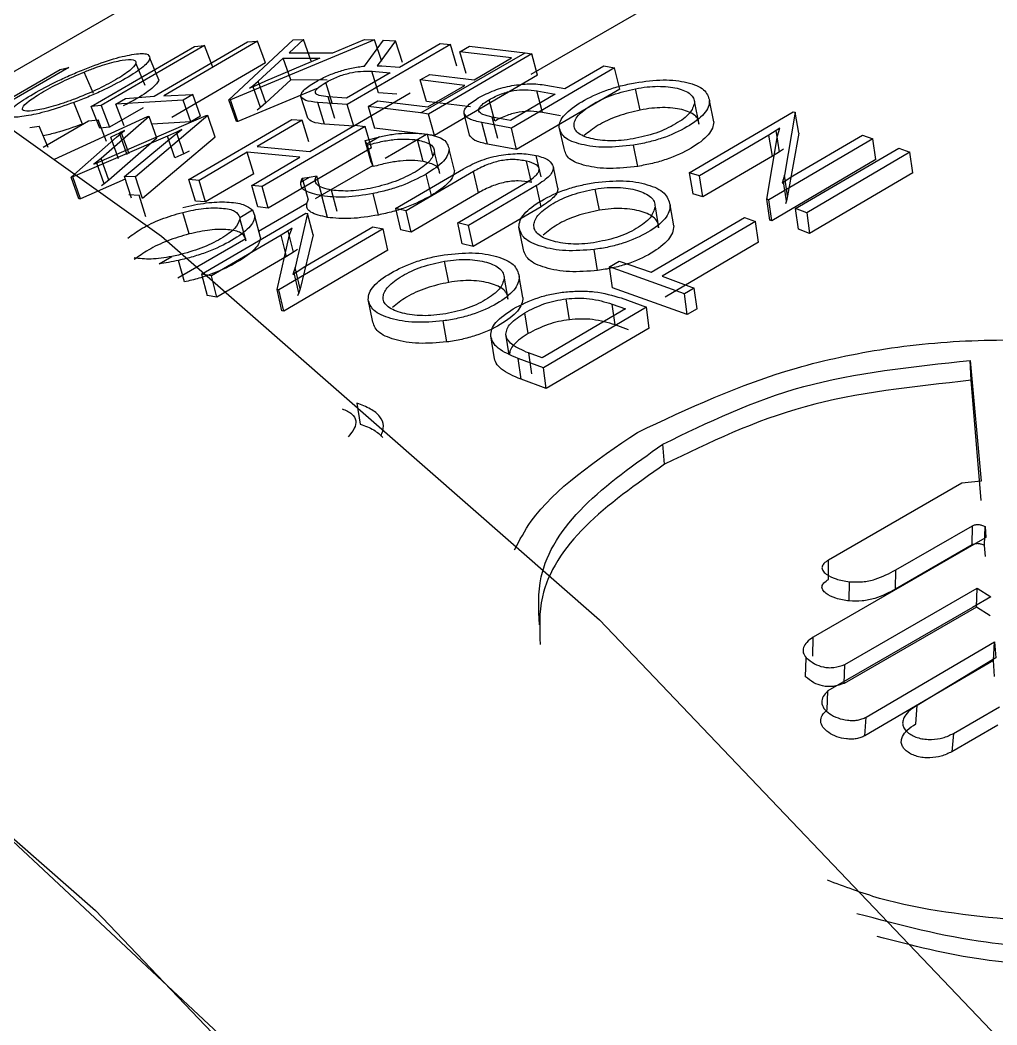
# Model space of a CAD drawing. Header units: millimetres. Extents: x 143 to 484, y 74 to 419.
# Drawn here: x 260.957 to 265.068, y 135.318 to 139.549 of the extents above; entities that cross this region are included whole.
import ezdxf

# ---------------------------------------------------------------- set-up
doc = ezdxf.new("R2010")
doc.units = ezdxf.units.MM

msp = doc.modelspace()

# ---------------------------------------------------------------- linework, layer by layer
at = {"color": 7, "linetype": 'Continuous', "lineweight": 25}
for p, q in [((264.1553, 141.1935), (260.7663, 139.237)), ((264.1223, 139.9066), (263.1071, 139.3205)), ((262.1504, 139.4674), (262.0891, 139.4111)), ((262.1059, 139.4663), (262.1504, 139.4674)), ((262.1827, 139.3761), (262.1504, 139.4674)), ((261.2566, 139.1848), (261.6913, 139.4377)), ((261.7328, 139.4421), (261.2981, 139.1892)), ((261.5211, 139.228), (261.9149, 139.4573)), ((261.9563, 139.4598), (261.5625, 139.2305)), ((261.6913, 139.4377), (261.7328, 139.4421)), ((261.7684, 139.351), (261.7328, 139.4421)), ((261.8362, 139.2128), (262.1059, 139.4663)), ((262.4493, 139.4657), (261.843, 139.2128)), ((261.9149, 139.4573), (261.9563, 139.4598)), ((261.9901, 139.3686), (261.9563, 139.4598)), ((262.2731, 139.4107), (262.4072, 139.4669)), ((262.7686, 139.4465), (262.3342, 139.1929)), ((262.4069, 139.3554), (262.4862, 139.4643)), ((262.4072, 139.4669), (262.4493, 139.4657)), ((262.4791, 139.3744), (262.4493, 139.4657)), ((262.5372, 139.4621), (262.4595, 139.3569)), ((262.4862, 139.4643), (262.5372, 139.4621)), ((262.5664, 139.3709), (262.5372, 139.4621)), ((262.5545, 139.3505), (262.7252, 139.4502)), ((262.7252, 139.4502), (262.7686, 139.4465)), ((262.7959, 139.3555), (262.7686, 139.4465)), ((262.8076, 139.4153), (262.8484, 139.4391)), ((262.8484, 139.4391), (263.0823, 139.4113)), ((261.5408, 139.2974), (261.5038, 139.3884)), ((261.9597, 139.2917), (262.0642, 139.3883)), ((262.2187, 139.3879), (261.9901, 139.2912)), ((262.0642, 139.3883), (262.2187, 139.3879)), ((262.096, 139.297), (262.0642, 139.3883)), ((262.0891, 139.4111), (262.2731, 139.4107)), ((262.6436, 139.158), (263.0823, 139.4113)), ((263.1109, 139.4073), (262.6765, 139.1534)), ((263.0259, 139.3896), (262.8076, 139.4153)), ((262.8342, 139.3242), (262.8076, 139.4153)), ((262.8687, 139.2977), (263.0259, 139.3896)), ((263.0823, 139.4113), (263.1109, 139.4073)), ((263.1354, 139.3165), (263.1109, 139.4073)), ((261.1619, 139.3497), (260.7227, 139.0947)), ((260.8317, 139.171), (261.1252, 139.3412)), ((261.1252, 139.3412), (261.1619, 139.3497)), ((261.4444, 139.3664), (261.4816, 139.2755)), ((261.9901, 139.3686), (261.5963, 139.1393)), ((262.4595, 139.3569), (262.4796, 139.356)), ((262.4796, 139.356), (262.5545, 139.3505)), ((263.4597, 139.3483), (263.0254, 139.0941)), ((263.2501, 139.2605), (263.4148, 139.3569)), ((263.4148, 139.3569), (263.4597, 139.3483)), ((263.4814, 139.258), (263.4597, 139.3483)), ((261.2655, 139.2396), (261.2265, 139.3302)), ((262.515, 139.3275), (262.3316, 139.2204)), ((262.4374, 139.3332), (262.515, 139.3275)), ((262.4656, 139.242), (262.4374, 139.3332)), ((262.6413, 139.2967), (262.6817, 139.3202)), ((262.6817, 139.3202), (262.8687, 139.2977)), ((263.1354, 139.3165), (262.701, 139.0626)), ((262.2108, 139.2622), (261.8742, 139.1215)), ((261.9232, 139.2616), (261.9373, 139.2725)), ((261.9473, 139.2724), (261.9232, 139.2616)), ((261.9373, 139.2725), (261.9597, 139.2917)), ((261.9685, 139.1812), (261.9373, 139.2725)), ((261.9901, 139.2912), (261.9473, 139.2724)), ((261.991, 139.2004), (261.9597, 139.2917)), ((262.096, 139.297), (261.991, 139.2004)), ((262.2493, 139.2966), (262.096, 139.297)), ((262.2725, 139.1946), (262.2434, 139.2858)), ((262.8284, 139.2741), (262.6413, 139.2967)), ((262.6677, 139.2057), (262.6413, 139.2967)), ((262.6731, 139.1834), (262.8284, 139.2741)), ((263.4814, 139.258), (263.0471, 139.0039)), ((263.1706, 139.2751), (263.2501, 139.2605)), ((263.5674, 139.1702), (263.5471, 139.2601)), ((261.3601, 139.1951), (261.4009, 139.2188)), ((261.4009, 139.2188), (261.5211, 139.228)), ((261.5625, 139.2305), (261.6838, 139.2361)), ((261.6838, 139.2361), (261.643, 139.2123)), ((261.7166, 139.1448), (261.6838, 139.2361)), ((262.1679, 139.1364), (262.1388, 139.2276)), ((262.3316, 139.2204), (262.2539, 139.2261)), ((262.2822, 139.1349), (262.2539, 139.2261)), ((262.5994, 139.2407), (262.3615, 139.1018)), ((262.5426, 139.2363), (262.4656, 139.242)), ((262.9549, 139.1232), (262.9313, 139.2138)), ((263.2093, 139.2366), (263.0214, 139.1266)), ((263.1326, 139.2507), (263.2093, 139.2366)), ((263.1553, 139.1603), (263.1326, 139.2507)), ((261.2203, 139.1111), (261.1834, 139.2021)), ((261.2981, 139.1892), (261.2566, 139.1848)), ((261.2925, 139.0938), (261.2566, 139.1848)), ((261.2981, 139.1892), (261.3337, 139.0981)), ((261.4745, 139.18), (261.3337, 139.0981)), ((261.643, 139.2123), (261.3601, 139.1951)), ((261.3952, 139.1039), (261.3601, 139.1951)), ((261.6758, 139.121), (261.643, 139.2123)), ((261.843, 139.2128), (261.8362, 139.2128)), ((261.8674, 139.1215), (261.8362, 139.2128)), ((261.8742, 139.1215), (261.843, 139.2128)), ((261.9685, 139.1812), (261.9544, 139.1703)), ((261.991, 139.2004), (261.9685, 139.1812)), ((262.2391, 139.1113), (262.2109, 139.2024)), ((262.3342, 139.1929), (262.2109, 139.2024)), ((262.3615, 139.1018), (262.3342, 139.1929)), ((262.4227, 139.1845), (262.4635, 139.2083)), ((262.4227, 139.1845), (262.4492, 139.0935)), ((262.6436, 139.158), (262.4227, 139.1845)), ((262.4635, 139.2083), (262.6731, 139.1834)), ((262.8532, 139.1833), (262.6677, 139.2057)), ((263.7956, 139.2004), (263.8139, 139.1109)), ((263.8768, 139.1206), (263.8588, 139.21)), ((261.1025, 138.9627), (261.4931, 139.1429)), ((261.5002, 139.1432), (261.2981, 138.9661)), ((261.322, 138.9665), (261.7406, 139.1471)), ((261.7476, 139.147), (261.4423, 138.8886)), ((261.4931, 139.1429), (261.5002, 139.1432)), ((261.5332, 139.0519), (261.5002, 139.1432)), ((261.6669, 138.8772), (262.1014, 139.1308)), ((261.7166, 139.1448), (261.6758, 139.121)), ((261.7406, 139.1471), (261.7476, 139.147)), ((261.7786, 139.0557), (261.7476, 139.147)), ((262.1014, 139.1308), (262.1449, 139.1276)), ((262.6765, 139.1534), (262.6436, 139.158)), ((262.701, 139.0626), (262.6765, 139.1534)), ((262.8493, 139.0649), (262.8258, 139.1555)), ((263.0214, 139.1266), (262.9446, 139.1408)), ((262.9673, 139.0503), (262.9446, 139.1408)), ((263.2314, 139.1463), (263.1553, 139.1603)), ((263.7732, 138.9059), (264.2117, 139.1631)), ((264.2193, 139.1608), (264.1741, 138.8964)), ((264.2117, 139.1631), (264.2193, 139.1608)), ((264.235, 139.0722), (264.2193, 139.1608)), ((260.9975, 139.0973), (261.038, 139.1027)), ((261.0747, 139.0117), (261.038, 139.1027)), ((261.0542, 139.0142), (261.2445, 139.1249)), ((261.2445, 139.1249), (261.2856, 139.1283)), ((261.3203, 139.0371), (261.2856, 139.1283)), ((261.3337, 139.0981), (261.2925, 139.0938)), ((261.6758, 139.121), (261.5118, 139.111)), ((261.601, 139.0599), (261.6375, 139.0876)), ((261.6375, 139.0876), (261.615, 139.0771)), ((261.8742, 139.1215), (261.8674, 139.1215)), ((262.1449, 139.1276), (261.9547, 139.0166)), ((262.4102, 139.1015), (261.9758, 138.8477)), ((262.1727, 139.0365), (262.1449, 139.1276)), ((262.1761, 138.9955), (262.3663, 139.1066)), ((262.3615, 139.1018), (262.2391, 139.1113)), ((262.3663, 139.1066), (262.4102, 139.1015)), ((262.4358, 139.0106), (262.4102, 139.1015)), ((262.6683, 139.0672), (262.4492, 139.0935)), ((262.9238, 139.0269), (262.9011, 139.1174)), ((263.0254, 139.0941), (262.9011, 139.1174)), ((263.0471, 139.0039), (263.0254, 139.0941)), ((263.2465, 139.0078), (263.226, 139.0978)), ((264.1552, 139.0944), (264.1388, 139.0833)), ((264.1452, 139.0614), (264.1552, 139.0944)), ((261.1719, 138.8881), (261.3624, 139.0566)), ((261.5769, 139.06), (261.179, 138.8882)), ((261.5332, 139.0519), (261.3302, 138.8749)), ((261.3753, 139.073), (261.3385, 139.0556)), ((261.3716, 138.9644), (261.3385, 139.0556)), ((261.3624, 139.0566), (261.3969, 139.0837)), ((261.3828, 139.0769), (261.3753, 139.073)), ((261.4084, 138.9818), (261.3753, 139.073)), ((261.3969, 139.0837), (261.3828, 139.0769)), ((261.4159, 138.9856), (261.3828, 139.0769)), ((261.3964, 138.8898), (261.601, 139.0599)), ((261.7786, 139.0557), (261.4722, 138.7973)), ((261.615, 139.0771), (261.5769, 139.06)), ((261.6081, 138.9688), (261.5769, 139.06)), ((261.6461, 138.9858), (261.615, 139.0771)), ((262.4094, 139.0417), (262.4696, 139.0575)), ((262.4696, 139.0575), (262.4166, 139.027)), ((262.6683, 139.0672), (262.4942, 138.9667)), ((262.6535, 138.9537), (262.6299, 139.0443)), ((262.701, 139.0626), (262.6683, 139.0672)), ((262.6949, 138.9779), (262.6713, 139.0685)), ((264.109, 139.0645), (263.8161, 138.8927)), ((264.1, 138.7947), (264.1452, 139.0614)), ((264.5464, 139.0493), (264.1079, 138.7919)), ((264.1388, 139.0833), (264.109, 139.0645)), ((264.1244, 138.976), (264.109, 139.0645)), ((264.1541, 138.9948), (264.1388, 139.0833)), ((264.235, 139.0722), (264.1877, 138.8084)), ((264.2096, 138.8927), (264.5025, 139.0646)), ((264.5025, 139.0646), (264.5464, 139.0493)), ((264.5593, 138.9616), (264.5464, 139.0493)), ((261.9547, 139.0166), (262.1761, 138.9955)), ((262.4358, 139.0106), (262.0014, 138.7568)), ((262.4166, 139.027), (262.4094, 139.0417)), ((262.4344, 138.9509), (262.4094, 139.0417)), ((262.4188, 139.0225), (262.4166, 139.027)), ((262.4435, 138.9317), (262.4188, 139.0225)), ((262.7853, 138.9154), (262.7629, 139.0057)), ((263.0471, 139.0039), (262.9238, 139.0269)), ((263.5567, 138.933), (263.5387, 139.0224)), ((264.1706, 139.0058), (264.1541, 138.9948)), ((264.2212, 138.7552), (264.6554, 139.0102)), ((264.6554, 139.0102), (264.7027, 138.9927)), ((261.2981, 138.9661), (261.2794, 138.9507)), ((261.2871, 138.9508), (261.322, 138.9665)), ((261.3302, 138.8749), (261.2981, 138.9661)), ((261.6461, 138.9858), (261.6081, 138.9688)), ((261.6686, 138.9963), (261.6461, 138.9858)), ((261.9132, 138.9924), (261.7105, 138.874)), ((262.1346, 138.9713), (261.9132, 138.9924)), ((261.941, 138.9012), (261.9132, 138.9924)), ((261.9319, 138.8529), (262.1346, 138.9713)), ((262.7233, 138.903), (262.7007, 138.9934)), ((263.1498, 138.8891), (263.1299, 138.9789)), ((264.1244, 138.976), (263.8314, 138.8041)), ((264.5593, 138.9616), (264.1208, 138.7041)), ((264.1541, 138.9948), (264.1244, 138.976)), ((264.7027, 138.9927), (264.2686, 138.7377)), ((264.7144, 138.9054), (264.7027, 138.9927)), ((261.2675, 138.9418), (261.2871, 138.9508)), ((261.2794, 138.9507), (261.2675, 138.9418)), ((261.3114, 138.8594), (261.2794, 138.9507)), ((262.2007, 138.7973), (262.4413, 138.9362)), ((262.4413, 138.9362), (262.4344, 138.9509)), ((262.4413, 138.9362), (262.4435, 138.9317)), ((262.5373, 138.7553), (262.8236, 138.9228)), ((263.109, 138.8652), (263.0891, 138.955)), ((263.2206, 138.8406), (263.2016, 138.9302)), ((261.179, 138.8882), (261.1719, 138.8881)), ((261.2039, 138.7968), (261.1719, 138.8881)), ((261.211, 138.7969), (261.179, 138.8882)), ((261.4, 138.8787), (261.211, 138.7969)), ((261.3302, 138.8749), (261.3114, 138.8594)), ((261.4266, 138.7986), (261.3964, 138.8898)), ((261.4423, 138.8886), (261.3964, 138.8898)), ((261.4722, 138.7973), (261.4423, 138.8886)), ((261.7105, 138.874), (261.6669, 138.8772)), ((261.695, 138.786), (261.6669, 138.8772)), ((261.941, 138.9012), (261.7382, 138.7829)), ((262.1388, 138.8666), (262.1759, 138.888)), ((262.1388, 138.8666), (262.1446, 138.8826)), ((262.1446, 138.8826), (262.1759, 138.888)), ((262.1446, 138.8826), (262.1695, 138.7918)), ((262.1759, 138.888), (262.2041, 138.8929)), ((262.2041, 138.8929), (262.2287, 138.8021)), ((262.8655, 138.9114), (262.5825, 138.7457)), ((262.6885, 138.8098), (262.6666, 138.9001)), ((262.8863, 138.8214), (262.8655, 138.9114)), ((263.8161, 138.8927), (263.7732, 138.9059)), ((263.7732, 138.9059), (263.7889, 138.8173)), ((263.8314, 138.8041), (263.8161, 138.8927)), ((264.1693, 138.8762), (264.1649, 138.8628)), ((264.1741, 138.8964), (264.1693, 138.8762)), ((264.1827, 138.7883), (264.1693, 138.8762)), ((264.1877, 138.8084), (264.1741, 138.8964)), ((264.1818, 138.8745), (264.2096, 138.8927)), ((264.7144, 138.9054), (264.2803, 138.6504)), ((261.3114, 138.8594), (261.2996, 138.8505)), ((261.7382, 138.7829), (261.7105, 138.874)), ((261.9579, 138.7619), (261.9319, 138.8529)), ((261.9758, 138.8477), (261.9319, 138.8529)), ((262.0014, 138.7568), (261.9758, 138.8477)), ((262.2921, 138.7423), (262.2685, 138.8329)), ((262.7995, 138.6957), (263.0825, 138.8615)), ((263.1312, 138.8521), (262.845, 138.6844)), ((263.1498, 138.7626), (263.1312, 138.8521)), ((263.3954, 138.7485), (263.3782, 138.8376)), ((264.1649, 138.8628), (264.1757, 138.8704)), ((264.1757, 138.8704), (264.1818, 138.8745)), ((261.211, 138.7969), (261.2039, 138.7968)), ((261.4152, 138.814), (261.4582, 138.8118)), ((261.487, 138.7206), (261.4582, 138.8118)), ((262.1637, 138.7759), (262.1695, 138.7918)), ((262.2506, 138.7181), (262.227, 138.8087)), ((262.4651, 138.7281), (262.4428, 138.8184)), ((262.8863, 138.8214), (262.6033, 138.6557)), ((263.8314, 138.8041), (263.7889, 138.8173)), ((264.1079, 138.7919), (264.1, 138.7947)), ((264.113, 138.7069), (264.1, 138.7947)), ((264.1208, 138.7041), (264.1079, 138.7919)), ((264.1877, 138.8084), (264.1827, 138.7883)), ((261.7382, 138.7829), (261.695, 138.786)), ((261.8819, 138.7183), (261.9355, 138.7492)), ((261.9355, 138.7492), (261.9445, 138.7239)), ((262.0014, 138.7568), (261.9579, 138.7619)), ((262.1637, 138.7759), (261.9602, 138.6584)), ((262.5825, 138.7457), (262.5373, 138.7553)), ((262.5373, 138.7553), (262.5584, 138.6652)), ((263.1498, 138.7626), (262.8636, 138.5949)), ((263.6296, 138.7629), (263.6448, 138.6744)), ((263.7081, 138.6822), (263.6932, 138.7706)), ((264.1827, 138.7883), (264.1782, 138.7749)), ((264.2333, 138.6678), (264.2212, 138.7552)), ((264.2686, 138.7377), (264.2212, 138.7552)), ((261.6681, 138.6483), (261.6415, 138.7393)), ((261.7213, 138.4792), (262.16, 138.7358)), ((261.8819, 138.7183), (261.8822, 138.7104)), ((261.8822, 138.7104), (261.9069, 138.6196)), ((261.9689, 138.6332), (261.9445, 138.7239)), ((262.1673, 138.7345), (262.1145, 138.5073)), ((262.16, 138.7358), (262.1673, 138.7345)), ((262.1905, 138.644), (262.1673, 138.7345)), ((262.6033, 138.6557), (262.5825, 138.7457)), ((263.6132, 138.4867), (264.0065, 138.7177)), ((264.0065, 138.7177), (264.0529, 138.7011)), ((264.1208, 138.7041), (264.113, 138.7069)), ((264.2686, 138.7377), (264.2803, 138.6504)), ((262.4849, 138.6696), (262.0463, 138.4128)), ((262.1022, 138.6728), (262.0857, 138.662)), ((262.0913, 138.6442), (262.1022, 138.6728)), ((262.1492, 138.5072), (262.4422, 138.6788)), ((262.4422, 138.6788), (262.4849, 138.6696)), ((262.5055, 138.5796), (262.4849, 138.6696)), ((262.6033, 138.6557), (262.5584, 138.6652)), ((262.8185, 138.6061), (262.7995, 138.6957)), ((262.845, 138.6844), (262.7995, 138.6957)), ((262.8636, 138.5949), (262.845, 138.6844)), ((263.0741, 138.5878), (263.0567, 138.677)), ((264.0529, 138.7011), (263.6595, 138.4701)), ((264.0653, 138.6135), (264.0529, 138.7011)), ((264.2803, 138.6504), (264.2333, 138.6678)), ((261.9067, 138.6276), (261.621, 138.4626)), ((262.0559, 138.6435), (261.7629, 138.4721)), ((261.9069, 138.6196), (261.9067, 138.6276)), ((262.0386, 138.4145), (262.0913, 138.6442)), ((262.0857, 138.662), (262.0559, 138.6435)), ((262.0788, 138.553), (262.0559, 138.6435)), ((262.1086, 138.5715), (262.0857, 138.662)), ((262.1905, 138.644), (262.1356, 138.4172)), ((262.5055, 138.5796), (262.0668, 138.3228)), ((262.1251, 138.5823), (262.1086, 138.5715)), ((262.8636, 138.5949), (262.8185, 138.6061)), ((263.388, 138.4944), (263.3732, 138.5828)), ((264.0653, 138.6135), (263.672, 138.3826)), ((261.5428, 138.5225), (261.5962, 138.5534)), ((261.6237, 138.5593), (261.5962, 138.5534)), ((261.6487, 138.4461), (261.6243, 138.5368)), ((262.0788, 138.553), (261.7857, 138.3816)), ((262.1086, 138.5715), (262.0788, 138.553)), ((262.1145, 138.5073), (262.1092, 138.4898)), ((262.1356, 138.4172), (262.1145, 138.5073)), ((262.1214, 138.4894), (262.1492, 138.5072)), ((262.7615, 138.4444), (262.7437, 138.5336)), ((263.4373, 138.5096), (263.478, 138.5335)), ((263.4511, 138.4215), (263.4373, 138.5096)), ((263.7542, 138.396), (263.4373, 138.5096)), ((263.478, 138.5335), (263.6132, 138.4867)), ((261.7629, 138.4721), (261.7213, 138.4792)), ((261.7213, 138.4792), (261.7445, 138.3887)), ((261.7857, 138.3816), (261.7629, 138.4721)), ((262.1092, 138.4898), (262.1045, 138.478)), ((262.1045, 138.478), (262.1153, 138.4854)), ((262.1301, 138.3997), (262.1092, 138.4898)), ((262.1153, 138.4854), (262.1214, 138.4894)), ((262.9946, 138.4617), (263.0103, 138.373)), ((263.0736, 138.3811), (263.0581, 138.4697)), ((263.6595, 138.4701), (263.795, 138.4199)), ((262.0463, 138.4128), (262.0386, 138.4145)), ((262.0592, 138.3245), (262.0386, 138.4145)), ((262.0668, 138.3228), (262.0463, 138.4128)), ((262.1356, 138.4172), (262.1301, 138.3997)), ((263.7655, 138.3088), (263.4511, 138.4215)), ((263.795, 138.4199), (263.7542, 138.396)), ((263.8063, 138.3328), (263.795, 138.4199)), ((261.7857, 138.3816), (261.7445, 138.3887)), ((262.1301, 138.3997), (262.1253, 138.3879)), ((262.4402, 138.2834), (262.4223, 138.3727)), ((263.2689, 138.2872), (263.2553, 138.3752)), ((263.4871, 138.3787), (263.5939, 138.3394)), ((263.7655, 138.3088), (263.7542, 138.396)), ((262.0668, 138.3228), (262.0592, 138.3245)), ((263.506, 138.3324), (263.1547, 138.1261)), ((263.5939, 138.3394), (263.1598, 138.0844)), ((263.4488, 138.3532), (263.506, 138.3324)), ((263.4612, 138.2657), (263.4488, 138.3532)), ((263.6055, 138.2522), (263.5939, 138.3394)), ((263.8063, 138.3328), (263.7655, 138.3088)), ((263.0957, 138.2287), (263.0817, 138.3168)), ((262.7535, 138.1934), (262.7381, 138.282)), ((263.6055, 138.2522), (263.1713, 137.9972)), ((263.518, 138.245), (263.4612, 138.2657)), ((262.9523, 138.1311), (262.9384, 138.2192)), ((263.0159, 138.1387), (263.0023, 138.2267)), ((263.0655, 138.0362), (263.053, 138.1238)), ((263.1598, 138.0844), (263.053, 138.1238)), ((263.1547, 138.1261), (263.0975, 138.147)), ((263.0975, 138.147), (263.1099, 138.0594)), ((264.9565, 138.1156), (265.0021, 137.607)), ((264.9602, 138.0319), (264.9565, 138.1156)), ((263.1713, 137.9972), (263.1598, 138.0844)), ((263.1713, 137.9972), (263.0655, 138.0362)), ((265.0019, 137.5255), (264.9602, 138.0319)), ((262.3749, 137.936), (262.3891, 137.8478)), ((263.6697, 137.6782), (263.6631, 137.7633)), ((265.0021, 137.607), (264.9204, 137.5989)), ((264.9204, 137.5989), (264.3596, 137.2752)), ((264.6427, 137.2335), (264.9656, 137.4194)), ((264.9642, 137.3386), (264.9656, 137.4194)), ((265.0169, 137.3358), (265.0185, 137.4165)), ((265.0185, 137.4165), (265.0225, 137.3705)), ((265.0174, 137.3673), (264.2952, 136.9508)), ((265.0225, 137.3705), (265.0174, 137.3673)), ((264.9642, 137.3386), (264.6413, 137.1527)), ((265.0205, 137.29), (265.0169, 137.3358)), ((264.3597, 137.1935), (264.3596, 137.2752)), ((264.6413, 137.1527), (264.6427, 137.2335)), ((264.4469, 137.1028), (264.4478, 137.1839)), ((264.4286, 136.8354), (264.9854, 137.1565)), ((264.9822, 137.0768), (264.9854, 137.1565)), ((264.9854, 137.1565), (265.0434, 137.1197)), ((265.0434, 137.1197), (264.9663, 137.0753)), ((264.9663, 137.0753), (264.3574, 136.7237)), ((264.9822, 137.0768), (264.4254, 136.7557)), ((265.0396, 137.0404), (264.9822, 137.0768)), ((264.2932, 136.8703), (264.2952, 136.9508)), ((264.5182, 136.6136), (265.0586, 136.9306)), ((265.0536, 136.8521), (265.0586, 136.9306)), ((265.0586, 136.9306), (265.064, 136.8627)), ((264.263, 136.7835), (264.2654, 136.8637)), ((265.0536, 136.8521), (264.5131, 136.5351)), ((265.064, 136.8627), (264.7323, 136.6631)), ((265.0585, 136.7844), (265.0536, 136.8521)), ((264.4254, 136.7557), (264.4286, 136.8354)), ((264.3537, 136.6443), (264.3574, 136.7237)), ((264.7267, 136.585), (264.7323, 136.6631)), ((264.8857, 136.5451), (265.0799, 136.6572)), ((264.5131, 136.5351), (264.5182, 136.6136)), ((265.073, 136.5799), (264.8788, 136.4678)), ((264.8857, 136.5451), (264.8788, 136.4678))]:
    msp.add_line(p, q, dxfattribs=at)
at = {"color": 7, "linetype": 'Continuous', "lineweight": 25, "flags": 128}
for points in [[(270.9619, 114.7077), (270.8358, 116.9572), (270.4595, 119.3123), (269.8398, 121.7309), (268.9877, 124.1699), (267.9186, 126.5856), (266.6513, 128.9352), (265.2086, 131.1765), (263.6163, 133.2696), (261.9026, 135.1772), (260.0982, 136.8651), (258.2354, 138.3034), (256.3473, 139.4663), (254.4676, 140.333), (252.6298, 140.8882), (250.8669, 141.1219), (249.2102, 141.0299), (248.8652, 140.9664)], [(259.6612, 139.9904), (261.5525, 138.6389), (263.3965, 137.0236), (265.1596, 135.1739), (266.81, 133.1232), (268.3176, 130.9088), (269.6551, 128.5709), (270.7983, 126.1518), (271.7265, 123.6954), (272.4227, 121.2463), (272.8745, 118.8489), (273.0734, 116.5466), (273.0161, 114.3813), (272.7035, 112.3922), (272.1412, 110.6154), (271.3395, 109.0832), (270.3129, 107.8232), (269.0801, 106.8584), (268.9403, 106.7754)], [(257.5399, 138.7657), (259.4312, 137.4143), (261.2751, 135.799), (263.0383, 133.9493), (264.6886, 131.8986), (266.1963, 129.6842), (267.5338, 127.3463), (268.677, 124.9272), (269.6052, 122.4708), (270.3014, 120.0217), (270.7531, 117.6242), (270.9521, 115.322), (270.8948, 113.1567), (270.5821, 111.1676), (270.0199, 109.3908), (269.2182, 107.8585), (268.1916, 106.5986), (266.9588, 105.6338), (266.819, 105.5508)]]:
    msp.add_lwpolyline(points, dxfattribs=at)
at = {"color": 7, "linetype": 'Continuous', "lineweight": 25}
msp.add_arc((235.8456, 110.8071), 30.9078, 2.69159, 55.62306, dxfattribs=at)
for points, knots in [([(261.5038, 139.3884), (261.5017, 139.3832), (261.4975, 139.3729), (261.4693, 139.3454), (261.4052, 139.3031), (261.3189, 139.2582), (261.2417, 139.2244), (261.203, 139.2096), (261.1834, 139.2021)], [0, 0, 0, 0, 0.126612, 0.248789, 0.500282, 0.754019, 0.875515, 1, 1, 1, 1]), ([(261.2265, 139.3302), (261.2419, 139.3362), (261.2721, 139.348), (261.3297, 139.3673), (261.3905, 139.382), (261.4314, 139.3842), (261.4456, 139.3769), (261.4448, 139.37), (261.4444, 139.3664)], [0, 0, 0, 0, 0.125602, 0.247537, 0.500012, 0.75245, 0.874362, 1, 1, 1, 1]), ([(261.2296, 139.3428), (261.2671, 139.3569), (261.343, 139.3855), (261.4322, 139.4063), (261.4967, 139.4111), (261.5015, 139.3959), (261.5038, 139.3884)], [0, 0, 0, 0, 0.247123, 0.499988, 0.752615, 1, 1, 1, 1]), ([(260.9091, 139.1566), (260.9114, 139.1613), (260.916, 139.1705), (260.9447, 139.1963), (261.0091, 139.2376), (261.0951, 139.2834), (261.1718, 139.3189), (261.2101, 139.3348), (261.2296, 139.3428)], [0, 0, 0, 0, 0.126805, 0.249029, 0.500262, 0.75368, 0.875238, 1, 1, 1, 1]), ([(261.4444, 139.3664), (261.4383, 139.3573), (261.4257, 139.3388), (261.3616, 139.2976), (261.2803, 139.2543), (261.2168, 139.2286), (261.1857, 139.216)], [0, 0, 0, 0, 0.245469, 0.500012, 0.75437, 1, 1, 1, 1]), ([(262.1986, 139.2878), (262.2142, 139.2963), (262.2437, 139.3123), (262.2981, 139.3333), (262.3547, 139.3485), (262.3888, 139.353), (262.4069, 139.3554)], [0, 0, 0, 0, 0.2634421, 0.4990229, 0.735135, 1, 1, 1, 1]), ([(261.1857, 139.216), (261.1701, 139.2103), (261.1393, 139.199), (261.0807, 139.1807), (261.0194, 139.1668), (260.9785, 139.164), (260.9661, 139.171), (260.9667, 139.183), (260.9899, 139.2072), (261.0522, 139.2467), (261.1335, 139.2905), (261.1958, 139.3171), (261.2265, 139.3302)], [0, 0, 0, 0, 0.062953, 0.124056, 0.250824, 0.377875, 0.438947, 0.501811, 0.623452, 0.750968, 0.877296, 1, 1, 1, 1]), ([(262.2434, 139.2858), (262.2515, 139.2903), (262.2668, 139.2988), (262.2927, 139.3103), (262.3189, 139.3196), (262.3528, 139.3287), (262.3956, 139.3345), (262.4224, 139.3337), (262.4374, 139.3332)], [0, 0, 0, 0, 0.142053, 0.268046, 0.384287, 0.498707, 0.720428, 1, 1, 1, 1]), ([(261.5408, 139.2974), (261.5386, 139.2922), (261.5343, 139.282), (261.5053, 139.2544), (261.4583, 139.2215), (261.4071, 139.1957), (261.3911, 139.1877)], [0, 0, 0, 0, 0.203822, 0.401965, 0.813614, 1, 1, 1, 1]), ([(262.1388, 139.2276), (262.1389, 139.2315), (262.1391, 139.2393), (262.1544, 139.2594), (262.1806, 139.2763), (262.1986, 139.2878)], [0, 0, 0, 0, 0.240376, 0.478931, 1, 1, 1, 1]), ([(262.2539, 139.2261), (262.2404, 139.2275), (262.2161, 139.2299), (262.1993, 139.2392), (262.1997, 139.2502), (262.2103, 139.2647), (262.2298, 139.2771), (262.2434, 139.2858)], [0, 0, 0, 0, 0.280172, 0.50188, 0.616142, 0.732498, 1, 1, 1, 1]), ([(262.8856, 139.221), (262.9071, 139.2323), (262.9385, 139.2487), (262.9898, 139.2654), (263.0149, 139.2707), (263.0274, 139.2734)], [0, 0, 0, 0, 0.520742, 0.759624, 1, 1, 1, 1]), ([(262.9313, 139.2138), (262.9476, 139.2224), (262.9709, 139.2347), (263.0087, 139.2467), (263.0437, 139.2541), (263.0886, 139.2568), (263.1168, 139.2529), (263.1326, 139.2507)], [0, 0, 0, 0, 0.268401, 0.384646, 0.498157, 0.720141, 1, 1, 1, 1]), ([(263.0274, 139.2734), (263.0526, 139.2767), (263.1072, 139.2839), (263.1485, 139.2782), (263.1706, 139.2751)], [0, 0, 0, 0, 0.461765, 1, 1, 1, 1]), ([(263.226, 139.0978), (263.227, 139.1064), (263.229, 139.1233), (263.2541, 139.16), (263.3168, 139.2064), (263.4044, 139.2475), (263.4845, 139.2726), (263.5254, 139.2809), (263.5461, 139.2852)], [0, 0, 0, 0, 0.126805, 0.249029, 0.500262, 0.75368, 0.875238, 1, 1, 1, 1]), ([(263.5371, 139.0489), (263.5205, 139.0465), (263.4877, 139.0416), (263.4242, 139.0393), (263.3558, 139.048), (263.3076, 139.0679), (263.29, 139.0907), (263.2862, 139.1161), (263.3053, 139.1528), (263.3662, 139.1965), (263.4488, 139.2367), (263.5147, 139.2524), (263.5471, 139.2601)], [0, 0, 0, 0, 0.062953, 0.124056, 0.250824, 0.377875, 0.438947, 0.501811, 0.623452, 0.750968, 0.877296, 1, 1, 1, 1]), ([(263.5461, 139.2852), (263.5865, 139.2906), (263.6681, 139.3016), (263.7683, 139.2885), (263.8434, 139.2594), (263.8537, 139.2263), (263.8588, 139.21)], [0, 0, 0, 0, 0.247123, 0.499988, 0.752615, 1, 1, 1, 1]), ([(263.5471, 139.2601), (263.5635, 139.2628), (263.5959, 139.2682), (263.6586, 139.2717), (263.7266, 139.2641), (263.7745, 139.2439), (263.7936, 139.2207), (263.7949, 139.2072), (263.7956, 139.2004)], [0, 0, 0, 0, 0.125602, 0.247537, 0.500012, 0.75245, 0.874362, 1, 1, 1, 1]), ([(262.2109, 139.2024), (262.1915, 139.2043), (262.1557, 139.2077), (262.1441, 139.2214), (262.1388, 139.2276)], [0, 0, 0, 0, 0.5395784, 1, 1, 1, 1]), ([(262.8258, 139.1555), (262.8258, 139.1602), (262.8258, 139.1695), (262.8412, 139.1918), (262.8676, 139.2091), (262.8856, 139.221)], [0, 0, 0, 0, 0.238816, 0.477074, 1, 1, 1, 1]), ([(262.9446, 139.1408), (262.9304, 139.1438), (262.905, 139.1494), (262.8872, 139.1625), (262.8873, 139.1756), (262.8978, 139.192), (262.9176, 139.2048), (262.9313, 139.2138)], [0, 0, 0, 0, 0.2799101, 0.5018288, 0.6158231, 0.7321818, 1, 1, 1, 1]), ([(261.1834, 139.2021), (261.1455, 139.1889), (261.0687, 139.1623), (260.979, 139.1429), (260.9149, 139.1369), (260.911, 139.1501), (260.9091, 139.1566)], [0, 0, 0, 0, 0.246818, 0.499992, 0.753183, 1, 1, 1, 1]), ([(263.7956, 139.2004), (263.7911, 139.1857), (263.782, 139.156), (263.7191, 139.1108), (263.6367, 139.0709), (263.5699, 139.0561), (263.5371, 139.0489)], [0, 0, 0, 0, 0.245469, 0.500012, 0.75437, 1, 1, 1, 1]), ([(263.8588, 139.21), (263.8578, 139.2008), (263.8559, 139.1829), (263.831, 139.1445), (263.7684, 139.0972), (263.6807, 139.057), (263.6004, 139.0335), (263.5594, 139.0261), (263.5387, 139.0224)], [0, 0, 0, 0, 0.126612, 0.248789, 0.500282, 0.754019, 0.875515, 1, 1, 1, 1]), ([(263.8139, 139.1109), (263.8133, 139.1177), (263.8122, 139.1312), (263.7934, 139.1543), (263.7459, 139.1744), (263.6783, 139.1819), (263.6159, 139.1783), (263.5838, 139.1729), (263.5674, 139.1702)], [0, 0, 0, 0, 0.125862, 0.247811, 0.49996, 0.75214, 0.874135, 1, 1, 1, 1]), ([(262.2391, 139.1113), (262.2199, 139.1131), (262.1844, 139.1166), (262.1731, 139.1301), (262.1679, 139.1364)], [0, 0, 0, 0, 0.539217, 1, 1, 1, 1]), ([(262.9011, 139.1174), (262.881, 139.1217), (262.8437, 139.1296), (262.8314, 139.1473), (262.8258, 139.1555)], [0, 0, 0, 0, 0.538557, 1, 1, 1, 1]), ([(263.1553, 139.1603), (263.1396, 139.1624), (263.1116, 139.1663), (263.067, 139.1636), (263.0321, 139.1561), (262.9945, 139.1441), (262.9712, 139.1318), (262.9549, 139.1232)], [0, 0, 0, 0, 0.278895, 0.50044, 0.613519, 0.729919, 1, 1, 1, 1]), ([(263.5674, 139.1702), (263.5356, 139.1624), (263.4702, 139.1465), (263.3856, 139.1067), (263.3495, 139.0772), (263.3316, 139.0625)], [0, 0, 0, 0, 0.323087, 0.663314, 1, 1, 1, 1]), ([(261.2203, 139.1111), (261.1819, 139.0975), (261.1185, 139.0751), (261.0725, 139.0657), (261.0544, 139.062)], [0, 0, 0, 0, 0.606947, 1, 1, 1, 1]), ([(263.5387, 139.0224), (263.4981, 139.0179), (263.416, 139.0089), (263.3156, 139.0233), (263.2406, 139.0512), (263.2308, 139.0824), (263.226, 139.0978)], [0, 0, 0, 0, 0.246818, 0.499992, 0.753183, 1, 1, 1, 1]), ([(263.8768, 139.1206), (263.8758, 139.1116), (263.8737, 139.0938), (263.8483, 139.0554), (263.7862, 139.0082), (263.6989, 138.9678), (263.6187, 138.9443), (263.5776, 138.9368), (263.5567, 138.933)], [0, 0, 0, 0, 0.125259, 0.247028, 0.500007, 0.752822, 0.874635, 1, 1, 1, 1]), ([(262.4188, 139.0225), (262.4383, 139.0277), (262.4766, 139.0381), (262.5331, 139.0467), (262.5857, 139.0494), (262.6148, 139.046), (262.6299, 139.0443)], [0, 0, 0, 0, 0.252239, 0.492808, 0.737138, 1, 1, 1, 1]), ([(262.4696, 139.0575), (262.4877, 139.0612), (262.5241, 139.0686), (262.5968, 139.0758), (262.641, 139.0715), (262.6713, 139.0685)], [0, 0, 0, 0, 0.237639, 0.477276, 1, 1, 1, 1]), ([(262.6299, 139.0443), (262.6506, 139.0391), (262.6812, 139.0315), (262.6992, 139.0114), (262.7002, 138.9995), (262.7007, 138.9934)], [0, 0, 0, 0, 0.508002, 0.751127, 1, 1, 1, 1]), ([(262.6713, 139.0685), (262.6977, 139.0623), (262.7497, 139.0499), (262.7586, 139.0203), (262.7629, 139.0057)], [0, 0, 0, 0, 0.507292, 1, 1, 1, 1]), ([(262.9238, 139.0269), (262.9038, 139.0312), (262.8668, 139.0391), (262.8549, 139.0568), (262.8493, 139.0649)], [0, 0, 0, 0, 0.538184, 1, 1, 1, 1]), ([(262.7629, 139.0057), (262.7617, 138.9976), (262.7593, 138.9815), (262.7343, 138.9453), (262.6939, 138.9183), (262.6666, 138.9001)], [0, 0, 0, 0, 0.249335, 0.492536, 1, 1, 1, 1]), ([(263.5567, 138.933), (263.5164, 138.9285), (263.4347, 138.9194), (263.3349, 138.9336), (263.2605, 138.9614), (263.2511, 138.9924), (263.2465, 139.0078)], [0, 0, 0, 0, 0.247081, 0.500015, 0.752909, 1, 1, 1, 1]), ([(262.7007, 138.9934), (262.696, 138.98), (262.6863, 138.9525), (262.6422, 138.9237), (262.6197, 138.909)], [0, 0, 0, 0, 0.488857, 1, 1, 1, 1]), ([(262.8236, 138.9228), (262.8477, 138.9355), (262.8828, 138.9539), (262.9401, 138.9721), (262.9681, 138.9778), (262.9821, 138.9807)], [0, 0, 0, 0, 0.524336, 0.762921, 1, 1, 1, 1]), ([(263.0891, 138.955), (263.0714, 138.9581), (263.0462, 138.9625), (263.0056, 138.9607), (262.9769, 138.9563), (262.9486, 138.949), (262.9089, 138.9349), (262.8834, 138.9211), (262.8655, 138.9114)], [0, 0, 0, 0, 0.273993, 0.390713, 0.501274, 0.608495, 0.724491, 1, 1, 1, 1]), ([(262.9821, 138.9807), (263.0087, 138.9838), (263.0648, 138.9905), (263.1074, 138.9829), (263.1299, 138.9789)], [0, 0, 0, 0, 0.474081, 1, 1, 1, 1]), ([(263.1299, 138.9789), (263.1497, 138.9732), (263.1874, 138.9624), (263.1971, 138.9405), (263.2016, 138.9302)], [0, 0, 0, 0, 0.526652, 1, 1, 1, 1]), ([(262.6535, 138.9537), (262.6385, 138.9554), (262.6097, 138.9587), (262.5573, 138.956), (262.501, 138.9473), (262.463, 138.937), (262.4435, 138.9317)], [0, 0, 0, 0, 0.262347, 0.506407, 0.747115, 1, 1, 1, 1]), ([(262.7233, 138.903), (262.7229, 138.909), (262.722, 138.921), (262.7043, 138.941), (262.674, 138.9486), (262.6535, 138.9537)], [0, 0, 0, 0, 0.2493487, 0.4925665, 1, 1, 1, 1]), ([(263.0825, 138.8615), (263.0984, 138.8717), (263.1211, 138.8861), (263.1378, 138.9056), (263.1429, 138.9183), (263.1405, 138.9297), (263.1265, 138.9441), (263.1045, 138.9505), (263.0891, 138.955)], [0, 0, 0, 0, 0.275532, 0.391487, 0.498685, 0.609336, 0.726126, 1, 1, 1, 1]), ([(263.2016, 138.9302), (263.2011, 138.9243), (263.2, 138.9124), (263.1812, 138.8853), (263.1516, 138.8656), (263.1312, 138.8521)], [0, 0, 0, 0, 0.236509, 0.474922, 1, 1, 1, 1]), ([(262.2685, 138.8329), (262.2554, 138.8356), (262.2304, 138.8407), (262.2069, 138.8542), (262.1966, 138.8715), (262.2016, 138.8857), (262.2041, 138.8929)], [0, 0, 0, 0, 0.268404, 0.514439, 0.752914, 1, 1, 1, 1]), ([(262.6197, 138.909), (262.5931, 138.895), (262.5413, 138.8677), (262.4747, 138.8505), (262.4422, 138.8422)], [0, 0, 0, 0, 0.511804, 1, 1, 1, 1]), ([(262.6666, 138.9001), (262.6334, 138.8829), (262.5844, 138.8576), (262.5038, 138.832), (262.4633, 138.823), (262.4428, 138.8184)], [0, 0, 0, 0, 0.507995, 0.751047, 1, 1, 1, 1]), ([(262.7853, 138.9154), (262.784, 138.9072), (262.7814, 138.8911), (262.7561, 138.855), (262.7158, 138.828), (262.6885, 138.8098)], [0, 0, 0, 0, 0.248827, 0.491922, 1, 1, 1, 1]), ([(262.227, 138.8087), (262.2004, 138.8147), (262.1616, 138.8235), (262.1389, 138.8463), (262.1388, 138.8599), (262.1388, 138.8666)], [0, 0, 0, 0, 0.526437, 0.764314, 1, 1, 1, 1]), ([(262.4422, 138.8422), (262.4261, 138.8391), (262.3942, 138.833), (262.3314, 138.827), (262.2939, 138.8305), (262.2685, 138.8329)], [0, 0, 0, 0, 0.248695, 0.49177, 1, 1, 1, 1]), ([(263.109, 138.8652), (263.0914, 138.8683), (263.0664, 138.8726), (263.026, 138.8707), (262.9975, 138.8663), (262.9693, 138.859), (262.9296, 138.8448), (262.9042, 138.8311), (262.8863, 138.8214)], [0, 0, 0, 0, 0.272862, 0.389286, 0.499779, 0.607077, 0.723373, 1, 1, 1, 1]), ([(263.0567, 138.677), (263.0576, 138.6862), (263.0594, 138.7044), (263.0841, 138.7428), (263.1466, 138.79), (263.2344, 138.8303), (263.3148, 138.8538), (263.3559, 138.861), (263.3768, 138.8646)], [0, 0, 0, 0, 0.126805, 0.249029, 0.500262, 0.75368, 0.875238, 1, 1, 1, 1]), ([(263.3712, 138.6113), (263.3545, 138.6094), (263.3216, 138.6055), (263.2575, 138.6056), (263.1884, 138.6179), (263.1396, 138.6413), (263.1215, 138.6666), (263.1172, 138.6941), (263.1359, 138.7328), (263.1967, 138.7771), (263.2793, 138.8167), (263.3456, 138.8307), (263.3782, 138.8376)], [0, 0, 0, 0, 0.062953, 0.124056, 0.250824, 0.377875, 0.438947, 0.501811, 0.623452, 0.750968, 0.877296, 1, 1, 1, 1]), ([(263.2206, 138.8406), (263.22, 138.8347), (263.2188, 138.8228), (263.1999, 138.7957), (263.1702, 138.7761), (263.1498, 138.7626)], [0, 0, 0, 0, 0.23601, 0.474326, 1, 1, 1, 1]), ([(263.3768, 138.8646), (263.4174, 138.8687), (263.4997, 138.8769), (263.6009, 138.8585), (263.677, 138.8242), (263.6878, 138.7883), (263.6932, 138.7706)], [0, 0, 0, 0, 0.247123, 0.499988, 0.752615, 1, 1, 1, 1]), ([(263.3782, 138.8376), (263.3948, 138.8398), (263.4273, 138.8442), (263.4905, 138.8452), (263.5592, 138.8341), (263.6078, 138.8104), (263.6274, 138.7848), (263.6289, 138.7703), (263.6296, 138.7629)], [0, 0, 0, 0, 0.125602, 0.247537, 0.500012, 0.75245, 0.874362, 1, 1, 1, 1]), ([(262.4428, 138.8184), (262.4025, 138.812), (262.3207, 138.7989), (262.2586, 138.8054), (262.227, 138.8087)], [0, 0, 0, 0, 0.491939, 1, 1, 1, 1]), ([(262.6885, 138.8098), (262.6553, 138.7927), (262.6063, 138.7673), (262.526, 138.7417), (262.4855, 138.7326), (262.4651, 138.7281)], [0, 0, 0, 0, 0.508564, 0.751524, 1, 1, 1, 1]), ([(261.6415, 138.7603), (261.6753, 138.7676), (261.7429, 138.7821), (261.8304, 138.7845), (261.9014, 138.7755), (261.9243, 138.7578), (261.9355, 138.7492)], [0, 0, 0, 0, 0.24995, 0.499339, 0.757182, 1, 1, 1, 1]), ([(261.6415, 138.7393), (261.6717, 138.7459), (261.7327, 138.7591), (261.8086, 138.7588), (261.8668, 138.7472), (261.877, 138.7278), (261.8819, 138.7183)], [0, 0, 0, 0, 0.248046, 0.500546, 0.75586, 1, 1, 1, 1]), ([(262.2506, 138.7181), (262.2241, 138.7241), (262.1857, 138.7329), (262.1634, 138.7556), (262.1636, 138.7691), (262.1637, 138.7759)], [0, 0, 0, 0, 0.5258012, 0.7637694, 1, 1, 1, 1]), ([(263.3954, 138.7485), (263.3634, 138.7415), (263.2977, 138.7273), (263.2129, 138.6882), (263.177, 138.658), (263.1591, 138.643)], [0, 0, 0, 0, 0.323087, 0.663314, 1, 1, 1, 1]), ([(263.6296, 138.7629), (263.6253, 138.7474), (263.6165, 138.7159), (263.5538, 138.6701), (263.4713, 138.6307), (263.4042, 138.6177), (263.3712, 138.6113)], [0, 0, 0, 0, 0.245469, 0.500012, 0.75437, 1, 1, 1, 1]), ([(263.6932, 138.7706), (263.6923, 138.7609), (263.6907, 138.7417), (263.666, 138.7017), (263.6036, 138.6536), (263.5158, 138.6141), (263.4352, 138.5922), (263.394, 138.586), (263.3732, 138.5828)], [0, 0, 0, 0, 0.126612, 0.248789, 0.500282, 0.754019, 0.875515, 1, 1, 1, 1]), ([(263.6448, 138.6744), (263.6441, 138.6817), (263.6428, 138.6962), (263.6235, 138.7218), (263.5754, 138.7453), (263.5071, 138.7563), (263.4442, 138.7551), (263.4118, 138.7507), (263.3954, 138.7485)], [0, 0, 0, 0, 0.1258624, 0.2478108, 0.49996, 0.75214, 0.8741353, 1, 1, 1, 1]), ([(261.411, 138.6312), (261.4296, 138.6449), (261.4663, 138.6722), (261.5486, 138.7119), (261.6108, 138.7303), (261.6415, 138.7393)], [0, 0, 0, 0, 0.340707, 0.675296, 1, 1, 1, 1]), ([(261.8822, 138.7104), (261.8774, 138.6975), (261.8674, 138.6714), (261.8042, 138.6275), (261.7221, 138.5865), (261.6561, 138.5682), (261.6237, 138.5593)], [0, 0, 0, 0, 0.245469, 0.500012, 0.75437, 1, 1, 1, 1]), ([(261.9445, 138.7239), (261.9432, 138.7161), (261.9408, 138.7006), (261.915, 138.6657), (261.8521, 138.62), (261.7647, 138.5783), (261.6852, 138.5515), (261.6448, 138.5417), (261.6243, 138.5368)], [0, 0, 0, 0, 0.126612, 0.248789, 0.500282, 0.754019, 0.875515, 1, 1, 1, 1]), ([(262.4651, 138.7281), (262.425, 138.7216), (262.3437, 138.7084), (262.2819, 138.7148), (262.2506, 138.7181)], [0, 0, 0, 0, 0.492485, 1, 1, 1, 1]), ([(261.9067, 138.6276), (261.9019, 138.637), (261.892, 138.6563), (261.8343, 138.6679), (261.7588, 138.6681), (261.6982, 138.6549), (261.6681, 138.6483)], [0, 0, 0, 0, 0.244259, 0.499354, 0.751567, 1, 1, 1, 1]), ([(263.3732, 138.5828), (263.3323, 138.5797), (263.2497, 138.5734), (263.1483, 138.5931), (263.0722, 138.6263), (263.0618, 138.6602), (263.0567, 138.677)], [0, 0, 0, 0, 0.246818, 0.499992, 0.753183, 1, 1, 1, 1]), ([(263.7081, 138.6822), (263.7071, 138.6726), (263.7053, 138.6536), (263.6802, 138.6136), (263.6182, 138.5655), (263.5308, 138.5259), (263.4503, 138.504), (263.409, 138.4976), (263.388, 138.4944)], [0, 0, 0, 0, 0.125259, 0.247028, 0.500007, 0.752822, 0.874635, 1, 1, 1, 1]), ([(261.6681, 138.6483), (261.6376, 138.6392), (261.5754, 138.6208), (261.4934, 138.5812), (261.4565, 138.5539), (261.4379, 138.5401)], [0, 0, 0, 0, 0.324128, 0.659149, 1, 1, 1, 1]), ([(261.9689, 138.6332), (261.9676, 138.6254), (261.9649, 138.61), (261.9388, 138.5751), (261.8763, 138.5295), (261.7893, 138.4877), (261.7098, 138.4609), (261.6693, 138.4511), (261.6487, 138.4461)], [0, 0, 0, 0, 0.125259, 0.247028, 0.500007, 0.752822, 0.874635, 1, 1, 1, 1]), ([(263.388, 138.4944), (263.3474, 138.4912), (263.2652, 138.4848), (263.1644, 138.5043), (263.089, 138.5373), (263.079, 138.5711), (263.0741, 138.5878)], [0, 0, 0, 0, 0.247081, 0.500015, 0.752909, 1, 1, 1, 1]), ([(261.5962, 138.5534), (261.581, 138.5507), (261.5507, 138.5454), (261.4925, 138.5406), (261.4593, 138.5445), (261.4367, 138.5472)], [0, 0, 0, 0, 0.245573, 0.487922, 1, 1, 1, 1]), ([(261.6243, 138.5368), (261.6102, 138.5338), (261.5826, 138.5281), (261.5556, 138.5241), (261.5428, 138.5225), (261.5428, 138.5225)], [0, 0, 0, 0, 0.512337, 0.999767, 1, 1, 1, 1]), ([(262.4223, 138.3727), (262.4232, 138.3818), (262.425, 138.3997), (262.4498, 138.4378), (262.5123, 138.4849), (262.6, 138.5253), (262.6804, 138.5491), (262.7215, 138.5565), (262.7423, 138.5603)], [0, 0, 0, 0, 0.126805, 0.249029, 0.500262, 0.75368, 0.875238, 1, 1, 1, 1]), ([(262.7423, 138.5603), (262.7829, 138.5646), (262.8651, 138.5733), (262.9661, 138.556), (263.0421, 138.5226), (263.0528, 138.4872), (263.0581, 138.4697)], [0, 0, 0, 0, 0.247123, 0.499988, 0.752615, 1, 1, 1, 1]), ([(262.7437, 138.5336), (262.7602, 138.5359), (262.7927, 138.5405), (262.8559, 138.542), (262.9244, 138.5315), (262.9729, 138.5085), (262.9924, 138.4833), (262.9939, 138.469), (262.9946, 138.4617)], [0, 0, 0, 0, 0.125602, 0.247537, 0.500012, 0.75245, 0.874362, 1, 1, 1, 1]), ([(262.7362, 138.3101), (262.7195, 138.3081), (262.6866, 138.3041), (262.6226, 138.3037), (262.5536, 138.3153), (262.5049, 138.3381), (262.4869, 138.3629), (262.4827, 138.39), (262.5015, 138.4284), (262.5623, 138.4725), (262.6449, 138.5122), (262.7111, 138.5266), (262.7437, 138.5336)], [0, 0, 0, 0, 0.062953, 0.124056, 0.250824, 0.377875, 0.438947, 0.501811, 0.623452, 0.750968, 0.877296, 1, 1, 1, 1]), ([(262.9946, 138.4617), (262.9903, 138.4464), (262.9814, 138.4152), (262.9186, 138.3695), (262.8362, 138.33), (262.7691, 138.3167), (262.7362, 138.3101)], [0, 0, 0, 0, 0.245469, 0.500012, 0.75437, 1, 1, 1, 1]), ([(263.0581, 138.4697), (263.0572, 138.4601), (263.0555, 138.4412), (263.0308, 138.4014), (262.9684, 138.3535), (262.8806, 138.314), (262.8, 138.2918), (262.7589, 138.2853), (262.7381, 138.282)], [0, 0, 0, 0, 0.126612, 0.248789, 0.500282, 0.754019, 0.875515, 1, 1, 1, 1]), ([(263.0103, 138.373), (263.0097, 138.3802), (263.0084, 138.3945), (262.9892, 138.4196), (262.9412, 138.4425), (262.873, 138.4529), (262.8102, 138.4513), (262.7779, 138.4467), (262.7615, 138.4444)], [0, 0, 0, 0, 0.125862, 0.247811, 0.49996, 0.75214, 0.874135, 1, 1, 1, 1]), ([(262.7615, 138.4444), (262.7295, 138.4373), (262.6638, 138.4227), (262.5791, 138.3835), (262.5431, 138.3534), (262.5252, 138.3384)], [0, 0, 0, 0, 0.323087, 0.663314, 1, 1, 1, 1]), ([(262.7381, 138.282), (262.6973, 138.2786), (262.6147, 138.2718), (262.5135, 138.2906), (262.4376, 138.3228), (262.4273, 138.3562), (262.4223, 138.3727)], [0, 0, 0, 0, 0.246818, 0.499992, 0.753183, 1, 1, 1, 1]), ([(263.0736, 138.3811), (263.0726, 138.3716), (263.0707, 138.3529), (263.0456, 138.3132), (262.9836, 138.2653), (262.8961, 138.2255), (262.8157, 138.2033), (262.7744, 138.1967), (262.7535, 138.1934)], [0, 0, 0, 0, 0.125259, 0.247028, 0.500007, 0.752822, 0.874635, 1, 1, 1, 1]), ([(263.0327, 138.3331), (263.0659, 138.35), (263.1144, 138.3748), (263.1943, 138.3963), (263.234, 138.4018), (263.2539, 138.4046)], [0, 0, 0, 0, 0.518774, 0.758756, 1, 1, 1, 1]), ([(263.0817, 138.3168), (263.1081, 138.3305), (263.1465, 138.3503), (263.209, 138.3681), (263.2399, 138.3728), (263.2553, 138.3752)], [0, 0, 0, 0, 0.5257912, 0.7644554, 1, 1, 1, 1]), ([(263.2539, 138.4046), (263.2743, 138.4061), (263.3158, 138.4091), (263.3994, 138.4043), (263.4513, 138.3892), (263.4871, 138.3787)], [0, 0, 0, 0, 0.232496, 0.470879, 1, 1, 1, 1]), ([(263.2553, 138.3752), (263.2719, 138.3765), (263.3057, 138.3792), (263.3753, 138.3751), (263.4186, 138.3622), (263.4488, 138.3532)], [0, 0, 0, 0, 0.225859, 0.46153, 1, 1, 1, 1]), ([(262.9384, 138.2192), (262.939, 138.2285), (262.9402, 138.247), (262.9646, 138.2869), (263.0051, 138.3143), (263.0327, 138.3331)], [0, 0, 0, 0, 0.242223, 0.482616, 1, 1, 1, 1]), ([(262.7535, 138.1934), (262.7129, 138.19), (262.6309, 138.1831), (262.5302, 138.2016), (262.4549, 138.2336), (262.4451, 138.2669), (262.4402, 138.2834)], [0, 0, 0, 0, 0.247081, 0.500015, 0.752909, 1, 1, 1, 1]), ([(263.0023, 138.2267), (263.0033, 138.2339), (263.0053, 138.2485), (263.0268, 138.2801), (263.0593, 138.3019), (263.0817, 138.3168)], [0, 0, 0, 0, 0.235698, 0.474465, 1, 1, 1, 1]), ([(263.2689, 138.2872), (263.2536, 138.2848), (263.2228, 138.2801), (263.1604, 138.2622), (263.1221, 138.2424), (263.0957, 138.2287)], [0, 0, 0, 0, 0.234765, 0.473257, 1, 1, 1, 1]), ([(263.4612, 138.2657), (263.4313, 138.2746), (263.3882, 138.2873), (263.319, 138.2913), (263.2854, 138.2885), (263.2689, 138.2872)], [0, 0, 0, 0, 0.537954, 0.773703, 1, 1, 1, 1]), ([(263.053, 138.1238), (263.0222, 138.1371), (262.9774, 138.1564), (262.9453, 138.1914), (262.9407, 138.21), (262.9384, 138.2192)], [0, 0, 0, 0, 0.528443, 0.767025, 1, 1, 1, 1]), ([(263.0975, 138.147), (263.0713, 138.1582), (263.0335, 138.1744), (263.0067, 138.2037), (263.0038, 138.2191), (263.0023, 138.2267)], [0, 0, 0, 0, 0.538027, 0.773804, 1, 1, 1, 1]), ([(263.0957, 138.2287), (263.0733, 138.2137), (263.0408, 138.192), (263.0191, 138.1605), (263.017, 138.1459), (263.0159, 138.1387)], [0, 0, 0, 0, 0.5266328, 0.7651924, 1, 1, 1, 1]), ([(263.5558, 137.8128), (263.7685, 137.913), (264.0851, 138.0621), (264.6056, 138.1741), (265.1455, 138.2199), (265.8301, 138.1604), (266.5188, 137.873), (266.9821, 137.4118), (267.1102, 136.9434), (267.0615, 136.5784), (266.8964, 136.2355), (266.6447, 136.0442), (266.4755, 135.9157)], [0, 0, 0, 0, 0.124394, 0.185139, 0.24969, 0.374671, 0.499999, 0.625327, 0.750309, 0.814865, 0.875607, 1, 1, 1, 1]), ([(263.0655, 138.0362), (263.0349, 138.0494), (262.9905, 138.0686), (262.9589, 138.1035), (262.9545, 138.122), (262.9523, 138.1311)], [0, 0, 0, 0, 0.527971, 0.766622, 1, 1, 1, 1]), ([(263.6631, 137.7633), (263.8517, 137.855), (264.2294, 138.0386), (264.714, 138.0899), (264.9565, 138.1156)], [0, 0, 0, 0, 0.4994743, 1, 1, 1, 1]), ([(264.9602, 138.0319), (264.7184, 138.0058), (264.2349, 137.9535), (263.8581, 137.7699), (263.6697, 137.6782)], [0, 0, 0, 0, 0.49997, 1, 1, 1, 1]), ([(262.3126, 137.9121), (262.3278, 137.9054), (262.357, 137.8923), (262.3738, 137.8625), (262.3667, 137.8287), (262.3481, 137.806), (262.3383, 137.7939)], [0, 0, 0, 0, 0.25568, 0.494277, 0.732333, 1, 1, 1, 1]), ([(262.4765, 137.7964), (262.4818, 137.8111), (262.4922, 137.8401), (262.4747, 137.88), (262.4349, 137.9128), (262.3949, 137.9283), (262.3749, 137.936)], [0, 0, 0, 0, 0.252614, 0.498782, 0.749132, 1, 1, 1, 1]), ([(262.3891, 137.8478), (262.4093, 137.8402), (262.4496, 137.8251), (262.4728, 137.8022), (262.4844, 137.7908)], [0, 0, 0, 0, 0.500332, 1, 1, 1, 1]), ([(263.0383, 137.3177), (263.0596, 137.3587), (263.154, 137.5401), (263.3805, 137.6938), (263.5558, 137.8128)], [0, 0, 0, 0, 0.225631, 1, 1, 1, 1]), ([(263.1432, 137.0026), (263.1398, 137.0701), (263.1312, 137.243), (263.3034, 137.5099), (263.5432, 137.6788), (263.6631, 137.7633)], [0, 0, 0, 0, 0.243042, 0.621789, 1, 1, 1, 1]), ([(263.6697, 137.6782), (263.5498, 137.5938), (263.3099, 137.4251), (263.1362, 137.1589), (263.1435, 136.9864), (263.1464, 136.919)], [0, 0, 0, 0, 0.378674, 0.757301, 1, 1, 1, 1]), ([(264.9656, 137.4194), (264.9694, 137.4211), (264.9751, 137.4236), (264.9841, 137.4249), (264.9932, 137.425), (265.0057, 137.4226), (265.014, 137.4186), (265.0185, 137.4165)], [0, 0, 0, 0, 0.245056, 0.356766, 0.467755, 0.707511, 1, 1, 1, 1]), ([(265.0169, 137.3358), (265.0124, 137.3379), (265.0042, 137.3418), (264.9918, 137.3442), (264.9827, 137.3441), (264.9737, 137.3428), (264.9681, 137.3403), (264.9642, 137.3386)], [0, 0, 0, 0, 0.290983, 0.530257, 0.641435, 0.753584, 1, 1, 1, 1]), ([(264.3596, 137.2752), (264.3526, 137.2705), (264.3397, 137.2618), (264.332, 137.2483), (264.3323, 137.2381), (264.3366, 137.2278), (264.3537, 137.2116), (264.3912, 137.1929), (264.4284, 137.187), (264.4478, 137.1839)], [0, 0, 0, 0, 0.1409874, 0.2587209, 0.3145963, 0.3717535, 0.498952, 0.7381098, 1, 1, 1, 1]), ([(264.4478, 137.1839), (264.4662, 137.1832), (264.5034, 137.1816), (264.5744, 137.1968), (264.6155, 137.2189), (264.6427, 137.2335)], [0, 0, 0, 0, 0.246974, 0.500293, 1, 1, 1, 1]), ([(264.4469, 137.1028), (264.4275, 137.1059), (264.3906, 137.1116), (264.3533, 137.1302), (264.3364, 137.1462), (264.3323, 137.1565), (264.3321, 137.1666), (264.3399, 137.1801), (264.3527, 137.1888), (264.3597, 137.1935)], [0, 0, 0, 0, 0.261701, 0.500349, 0.626739, 0.683761, 0.739693, 0.858034, 1, 1, 1, 1]), ([(264.6413, 137.1527), (264.6141, 137.138), (264.5731, 137.116), (264.5023, 137.1007), (264.4652, 137.1021), (264.4469, 137.1028)], [0, 0, 0, 0, 0.5003573, 0.753638, 1, 1, 1, 1]), ([(264.2952, 136.9508), (264.2856, 136.9436), (264.2678, 136.9302), (264.2529, 136.9074), (264.2509, 136.8844), (264.2606, 136.8707), (264.2654, 136.8637)], [0, 0, 0, 0, 0.293426, 0.54272, 0.769054, 1, 1, 1, 1]), ([(264.2654, 136.8637), (264.2765, 136.8549), (264.2963, 136.8392), (264.3309, 136.8252), (264.3597, 136.8214), (264.3922, 136.8226), (264.4136, 136.8301), (264.4286, 136.8354)], [0, 0, 0, 0, 0.281156, 0.50168, 0.614862, 0.730731, 1, 1, 1, 1]), ([(264.4254, 136.7557), (264.4104, 136.7504), (264.3891, 136.7429), (264.3567, 136.7416), (264.328, 136.7453), (264.2936, 136.7591), (264.274, 136.7748), (264.263, 136.7835)], [0, 0, 0, 0, 0.270417, 0.386514, 0.499672, 0.719639, 1, 1, 1, 1]), ([(264.3574, 136.7237), (264.3496, 136.7161), (264.3349, 136.7016), (264.3288, 136.6755), (264.3381, 136.6496), (264.3635, 136.6268), (264.398, 136.6089), (264.4329, 136.6008), (264.4613, 136.5989), (264.4821, 136.6007), (264.5016, 136.6055), (264.5126, 136.6108), (264.5182, 136.6136)], [0, 0, 0, 0, 0.131369, 0.249124, 0.371977, 0.499597, 0.627309, 0.750432, 0.813977, 0.874509, 0.935409, 1, 1, 1, 1]), ([(264.5131, 136.5351), (264.5074, 136.5323), (264.4964, 136.527), (264.4769, 136.5222), (264.4562, 136.5204), (264.4281, 136.5221), (264.3934, 136.5301), (264.3591, 136.5478), (264.3339, 136.5705), (264.3248, 136.5963), (264.3311, 136.6223), (264.3459, 136.6367), (264.3537, 136.6443)], [0, 0, 0, 0, 0.065313, 0.126612, 0.187084, 0.25004, 0.372922, 0.500234, 0.627421, 0.750157, 0.868105, 1, 1, 1, 1]), ([(264.7323, 136.6631), (264.7196, 136.6547), (264.6963, 136.6392), (264.6772, 136.6142), (264.671, 136.5932), (264.6725, 136.5762), (264.6812, 136.5602), (264.6963, 136.546), (264.7158, 136.5339), (264.7393, 136.525), (264.7657, 136.5201), (264.8006, 136.5187), (264.8446, 136.5249), (264.8715, 136.5381), (264.8857, 136.5451)], [0, 0, 0, 0, 0.135049, 0.248975, 0.316782, 0.378484, 0.438076, 0.499965, 0.562683, 0.622845, 0.684513, 0.751476, 0.868595, 1, 1, 1, 1]), ([(264.8788, 136.4678), (264.8645, 136.4608), (264.8376, 136.4477), (264.7939, 136.4413), (264.7591, 136.4426), (264.7328, 136.4474), (264.7095, 136.4562), (264.6901, 136.4682), (264.6751, 136.4824), (264.6666, 136.4982), (264.6653, 136.5151), (264.6715, 136.536), (264.6908, 136.5609), (264.7141, 136.5765), (264.7267, 136.585)], [0, 0, 0, 0, 0.132397, 0.249066, 0.315975, 0.37749, 0.437419, 0.499856, 0.561448, 0.620842, 0.682476, 0.750348, 0.863916, 1, 1, 1, 1]), ([(265.1418, 135.7588), (264.948, 135.7788), (264.6731, 135.8071), (264.4278, 135.8993), (264.3555, 135.9264)], [0, 0, 0, 0, 0.705269, 1, 1, 1, 1]), ([(266.4755, 135.9157), (266.2632, 135.8237), (265.9471, 135.6869), (265.4309, 135.6379), (264.9745, 135.654), (264.6598, 135.7378), (264.4796, 135.7858)], [0, 0, 0, 0, 0.370178, 0.550984, 0.743043, 1, 1, 1, 1]), ([(266.4593, 135.8456), (266.2472, 135.7534), (265.9317, 135.6163), (265.4169, 135.5666), (264.9945, 135.5783), (264.7121, 135.6517), (264.564, 135.6902)], [0, 0, 0, 0, 0.388379, 0.577788, 0.778695, 1, 1, 1, 1])]:
    msp.add_open_spline(points, degree=3, knots=knots, dxfattribs=at)

doc.saveas('drawing.dxf')
